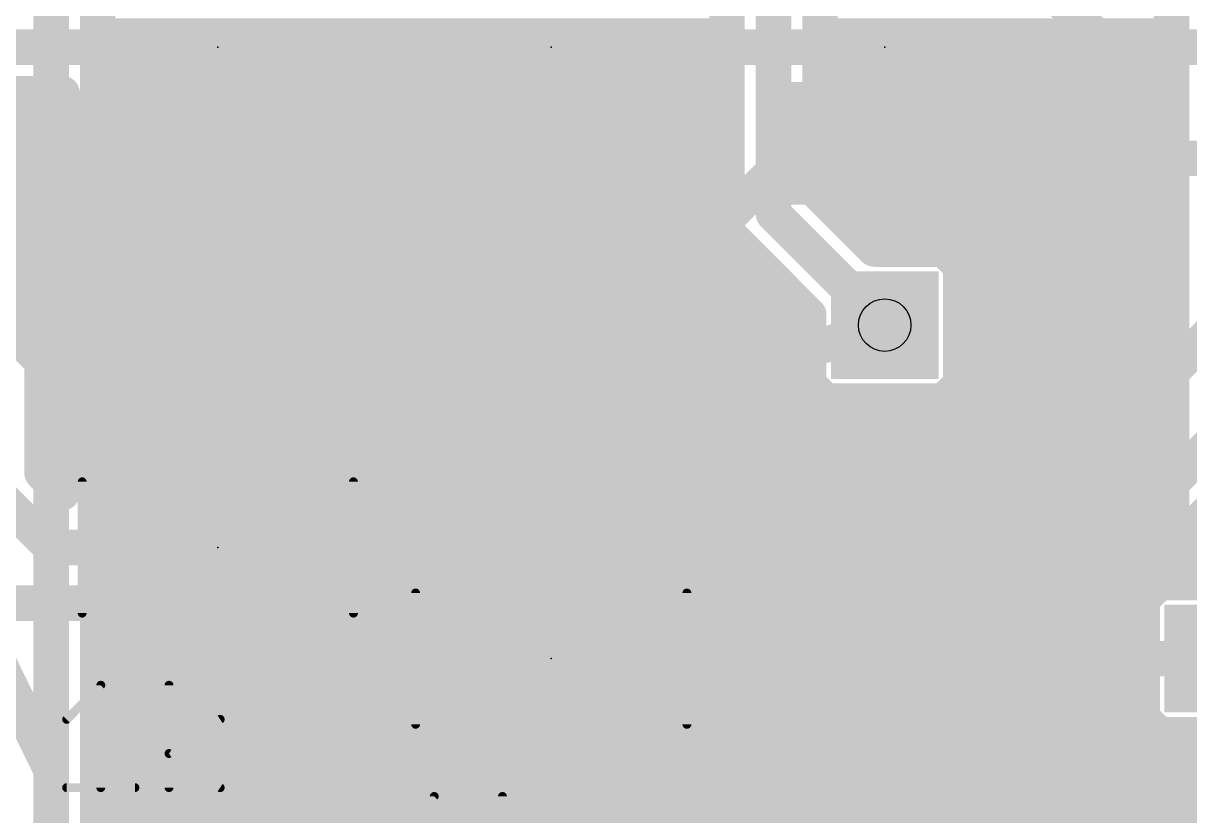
# Model space of a CAD drawing. Extents: x -4.6 to 54.3, y -4.7 to 51.3.
# Drawn here: x 6.03 to 19.36, y 23.61 to 32.66 of the extents above; entities that cross this region are included whole.
import ezdxf

# ---------------------------------------------------------------- set-up
doc = ezdxf.new("R2010")
doc.units = 0
for name, color, linetype in [('1', 22, 'CONTINUOUS'), ('16', 175, 'CONTINUOUS'), ('18', 82, 'CONTINUOUS'), ('21', 253, 'CONTINUOUS'), ('23', 7, 'CONTINUOUS'), ('27', 253, 'CONTINUOUS'), ('30', 253, 'CONTINUOUS'), ('31', 253, 'CONTINUOUS'), ('44', 253, 'CONTINUOUS')]:
    doc.layers.add(name, color=color, linetype=linetype)

# ---------------------------------------------------------------- blocks, each defined once
blk = doc.blocks.new('RECT')
blk.add_solid([(-0.5, -0.5), (0.5, -0.5), (-0.5, 0.5), (0.5, 0.5)])
blk = doc.blocks.new('SQUAREV')
blk.add_solid([(-0.5, -0.5), (0.5, -0.5), (-0.5, 0.5), (0.5, 0.5)])

msp = doc.modelspace()

# ---------------------------------------------------------------- linework, layer by layer
at = {"layer": '1', "const_width": 0.4064}
for points in [[(16.825, 33.975), (18.415, 32.385)], [(5.715, 32.385), (9.525, 32.385)], [(9.205, 32.065), (9.525, 32.385)], [(9.525, 32.385), (11.915, 32.385)], [(11.915, 32.385), (13.015, 31.285)], [(13.015, 31.43), (13.97, 32.385)], [(13.97, 32.385), (15.725, 32.385)], [(15.725, 32.385), (16.825, 31.285)], [(16.825, 32.065), (17.145, 32.385)], [(17.145, 32.385), (18.415, 32.385)], [(18.415, 32.385), (20.805, 32.385)], [(9.205, 31.285), (9.205, 32.065)], [(16.825, 31.285), (16.825, 32.065)], [(5.4949, 31.8536), (6.4768, 31.8536)], [(6.4768, 31.8536), (6.4768, 30.4491)], [(4.3183, 31.6992), (6.4768, 31.6992)], [(13.015, 31.285), (13.015, 31.43)], [(2.1993, 31.2928), (6.4768, 31.2928)], [(7.305, 31.285), (7.055, 31.035)], [(11.115, 31.285), (9.675, 29.845)], [(12.85, 29.21), (14.925, 31.285)], [(7.055, 31.035), (7.055, 27.47)], [(18.415, 29.21), (18.415, 31.115)], [(18.415, 31.115), (19.835, 31.115)], [(1.8014, 30.8864), (6.4768, 30.8864)], [(4.3691, 30.48), (6.4768, 30.48)], [(6.4768, 30.4491), (6.5236, 30.4023)], [(6.5236, 30.4023), (6.5236, 28.1027)], [(4.5032, 30.0736), (6.5236, 30.0736)], [(8.255, 29.845), (7.855, 29.445)], [(9.675, 29.845), (8.255, 29.845)], [(17.78, 27.305), (20.32, 29.845)], [(5.3743, 29.6672), (6.5236, 29.6672)], [(6.2464, 28.7951), (5.6114, 29.4301)], [(7.855, 29.445), (7.855, 27.47)], [(5.7807, 29.2608), (6.5236, 29.2608)], [(8.655, 28.34), (9.525, 29.21)], [(9.525, 29.21), (12.85, 29.21)], [(13.97, 28.575), (15.875, 29.21)], [(17.145, 27.94), (18.415, 29.21)], [(17.945, 26.2), (20.955, 29.21)], [(6.1871, 28.8544), (6.5236, 28.8544)], [(6.2464, 27.5251), (6.2464, 28.7951)], [(18.4279, 25.9314), (21.1751, 28.6786)], [(9.455, 27.87), (10.16, 28.575)], [(10.16, 28.575), (13.97, 28.575)], [(6.2464, 28.448), (6.5236, 28.448)], [(8.655, 27.47), (8.655, 28.34)], [(6.5236, 28.1027), (6.4768, 28.0559)], [(6.4768, 28.0559), (6.4768, 27.2947)], [(6.2464, 28.0416), (6.4768, 28.0416)], [(11.665, 27.54), (12.065, 27.94)], [(12.065, 27.94), (17.145, 27.94)], [(9.455, 27.47), (9.455, 27.87)], [(6.2464, 27.6352), (6.4768, 27.6352)], [(6.4768, 27.2947), (6.2464, 27.5251)], [(11.665, 26.2), (11.665, 27.54)], [(6.35, 26.67), (5.715, 27.305)], [(12.465, 27.07), (12.7, 27.305)], [(12.7, 27.305), (17.78, 27.305)], [(12.465, 26.2), (12.465, 27.07)], [(19.3189, 26.8224), (22.3286, 26.8224)], [(8.255, 26.67), (6.35, 26.67)], [(8.655, 26.27), (8.255, 26.67)], [(18.9125, 26.416), (22.3286, 26.416)], [(8.655, 25.87), (8.655, 26.27)], [(10.865, 26.2), (10.795, 26.13)], [(13.265, 26.2), (17.945, 26.2)], [(19.0091, 26.2682), (18.8168, 26.0759)], [(20.3609, 26.2682), (19.0091, 26.2682)], [(10.795, 26.13), (10.795, 25.4)], [(18.8168, 26.0759), (18.8168, 25.9314)], [(5.715, 26.035), (6.89, 26.035)], [(6.89, 26.035), (7.055, 25.87)], [(18.8168, 25.9314), (18.4279, 25.9314)], [(18.5061, 26.0096), (18.8168, 26.0096)], [(7.055, 25.87), (6.985, 25.165)], [(7.855, 25.87), (7.855, 20.9105)], [(8.655, 25.87), (8.655, 22.46)], [(9.455, 25.87), (10.16, 25.165)], [(10.795, 25.4), (19.685, 25.4)], [(5.7404, 25.3746), (6.35, 24.13)], [(6.985, 25.165), (6.985, 20.5105)], [(10.16, 25.165), (10.16, 22.225)], [(13.8432, 24.7733), (13.8432, 24.8686)], [(13.8432, 24.8686), (18.8168, 24.8686)], [(18.8168, 24.8686), (18.8168, 24.7241)], [(13.8432, 24.7904), (18.8168, 24.7904)], [(16.075, 22.5415), (13.8432, 24.7733)], [(18.8168, 24.7241), (19.0091, 24.5318)], [(10.865, 24.6), (10.795, 24.53)], [(11.665, 24.6), (11.665, 23.26)], [(12.465, 24.6), (12.465, 23.73)], [(13.265, 24.6), (15.875, 21.99)], [(10.795, 24.53), (10.795, 22.86)], [(19.0091, 24.5318), (20.3609, 24.5318)], [(14.2325, 24.384), (20.8566, 24.384)], [(6.35, 24.13), (6.35, 13.335)], [(14.6389, 23.9776), (20.8566, 23.9776)], [(14.8251, 22.1214), (13.1247, 23.8218)], [(13.1247, 23.8218), (13.2917, 23.8218)], [(13.2917, 23.8218), (15.3021, 21.8114)], [(12.465, 23.73), (14.605, 21.59)], [(13.3753, 23.5712), (13.5423, 23.5712)], [(15.0453, 23.5712), (20.8628, 23.5712)]]:
    msp.add_lwpolyline(points, dxfattribs=at)
at = {"layer": '1', "const_width": 0.2032}
for points in [[(9.525, 32.4866, 1), (9.525, 32.2834)], [(9.5968, 32.3132, 1), (9.4532, 32.4568)], [(9.525, 32.2834, 1), (9.525, 32.4866)], [(11.9868, 32.4568, 1), (11.8432, 32.3132)], [(11.915, 32.2834, 1), (11.915, 32.4866)], [(13.97, 32.4866, 1), (13.97, 32.2834)], [(14.0418, 32.3132, 1), (13.8982, 32.4568)], [(15.7968, 32.4568, 1), (15.6532, 32.3132)], [(15.725, 32.2834, 1), (15.725, 32.4866)], [(17.145, 32.4866, 1), (17.145, 32.2834)], [(17.2168, 32.3132, 1), (17.0732, 32.4568)], [(18.415, 32.4866, 1), (18.415, 32.2834)], [(18.3432, 32.3132, 1), (18.4868, 32.4568)], [(18.415, 32.2834, 1), (18.415, 32.4866)], [(9.3066, 32.065, 1), (9.1034, 32.065)], [(16.9266, 32.065, 1), (16.7234, 32.065)], [(9.1332, 32.1368, 1), (9.2768, 31.9932)], [(16.7532, 32.1368, 1), (16.8968, 31.9932)], [(6.5784, 31.8536, 1), (6.3752, 31.8536)], [(6.4768, 31.752, 1), (6.4768, 31.9552)], [(6.4768, 31.5976, 1), (6.4768, 31.8008)], [(13.1166, 31.43, 1), (12.9134, 31.43)], [(12.9432, 31.5018, 1), (13.0868, 31.3582)], [(6.4768, 31.1912, 1), (6.4768, 31.3944)], [(7.3768, 31.2132, 1), (7.2332, 31.3568)], [(11.1868, 31.2132, 1), (11.0432, 31.3568)], [(12.9432, 31.2132, 1), (13.0868, 31.3568)], [(14.9968, 31.2132, 1), (14.8532, 31.3568)], [(16.7532, 31.2132, 1), (16.8968, 31.3568)], [(9.1034, 31.285, 1), (9.3066, 31.285)], [(12.9134, 31.285, 1), (13.1166, 31.285)], [(16.7234, 31.285, 1), (16.9266, 31.285)], [(7.1566, 31.035, 1), (6.9534, 31.035)], [(6.9832, 31.1068, 1), (7.1268, 30.9632)], [(18.5166, 31.115, 1), (18.3134, 31.115)], [(18.415, 31.2166, 1), (18.415, 31.0134)], [(6.4768, 30.7848, 1), (6.4768, 30.988)], [(6.4768, 30.3784, 1), (6.4768, 30.5816)], [(6.5486, 30.5209, 1), (6.405, 30.3772)], [(6.3752, 30.4491, 1), (6.5784, 30.4491)], [(6.6252, 30.4023, 1), (6.422, 30.4023)], [(6.4518, 30.3304, 1), (6.5954, 30.4741)], [(6.5236, 29.972, 1), (6.5236, 30.1752)], [(8.255, 29.9466, 1), (8.255, 29.7434)], [(8.3268, 29.7732, 1), (8.1832, 29.9168)], [(9.6032, 29.9168, 1), (9.7468, 29.7732)], [(9.675, 29.7434, 1), (9.675, 29.9466)], [(6.5236, 29.5656, 1), (6.5236, 29.7688)], [(7.9566, 29.445, 1), (7.7534, 29.445)], [(7.7832, 29.5168, 1), (7.9268, 29.3732)], [(6.5236, 29.1592, 1), (6.5236, 29.3624)], [(9.525, 29.3116, 1), (9.525, 29.1084)], [(9.5968, 29.1382, 1), (9.4532, 29.2818)], [(12.7782, 29.2818, 1), (12.9218, 29.1382)], [(12.85, 29.1084, 1), (12.85, 29.3116)], [(15.9071, 29.1136, 1), (15.8429, 29.3064)], [(18.4868, 29.1382, 1), (18.3432, 29.2818)], [(18.3134, 29.21, 1), (18.5166, 29.21)], [(6.1871, 28.956, 1), (6.1871, 28.7528)], [(6.5236, 28.7528, 1), (6.5236, 28.956)], [(6.348, 28.7951, 1), (6.1448, 28.7951)], [(6.1746, 28.7233, 1), (6.3182, 28.867)], [(10.16, 28.6766, 1), (10.16, 28.4734)], [(10.2318, 28.5032, 1), (10.0882, 28.6468)], [(13.9379, 28.6714, 1), (14.0021, 28.4786)], [(13.97, 28.4734, 1), (13.97, 28.6766)], [(6.2464, 28.5496, 1), (6.2464, 28.3464)], [(6.5236, 28.3464, 1), (6.5236, 28.5496)], [(8.7566, 28.34, 1), (8.5534, 28.34)], [(8.5832, 28.4118, 1), (8.7268, 28.2682)], [(6.5784, 28.0559, 1), (6.3752, 28.0559)], [(6.5954, 28.0309, 1), (6.4518, 28.1746)], [(6.2464, 28.1432, 1), (6.2464, 27.94)], [(6.405, 28.1278, 1), (6.5486, 27.9841)], [(6.422, 28.1027, 1), (6.6252, 28.1027)], [(6.4768, 27.94, 1), (6.4768, 28.1432)], [(12.065, 28.0416, 1), (12.065, 27.8384)], [(12.1368, 27.8682, 1), (11.9932, 28.0118)], [(17.145, 27.8384, 1), (17.145, 28.0416)], [(9.5566, 27.87, 1), (9.3534, 27.87)], [(9.3832, 27.9418, 1), (9.5268, 27.7982)], [(17.0732, 28.0118, 1), (17.2168, 27.8682)], [(6.2464, 27.7368, 1), (6.2464, 27.5336)], [(6.3182, 27.597, 1), (6.1746, 27.4533)], [(6.4768, 27.5336, 1), (6.4768, 27.7368)], [(11.7666, 27.54, 1), (11.5634, 27.54)], [(6.1448, 27.5251, 1), (6.348, 27.5251)], [(11.5932, 27.6118, 1), (11.7368, 27.4682)], [(6.405, 27.2229, 1), (6.5486, 27.3665)], [(6.9534, 27.47, 1), (7.1566, 27.47)], [(7.7534, 27.47, 1), (7.9566, 27.47)], [(8.5534, 27.47, 1), (8.7566, 27.47)], [(9.3534, 27.47, 1), (9.5566, 27.47)], [(12.7, 27.4066, 1), (12.7, 27.2034)], [(12.7718, 27.2332, 1), (12.6282, 27.3768)], [(17.7082, 27.3768, 1), (17.8518, 27.2332)], [(17.78, 27.2034, 1), (17.78, 27.4066)], [(6.3752, 27.2947, 1), (6.5784, 27.2947)], [(12.5666, 27.07, 1), (12.3634, 27.07)], [(12.3932, 27.1418, 1), (12.5368, 26.9982)], [(19.3189, 26.924, 1), (19.3189, 26.7208)], [(6.35, 26.7716, 1), (6.35, 26.5684)], [(6.2782, 26.5982, 1), (6.4218, 26.7418)], [(8.3268, 26.7418, 1), (8.1832, 26.5982)], [(8.255, 26.5684, 1), (8.255, 26.7716)], [(18.9125, 26.5176, 1), (18.9125, 26.3144)], [(8.7566, 26.27, 1), (8.5534, 26.27)], [(8.5832, 26.1982, 1), (8.7268, 26.3418)], [(10.9368, 26.1282, 1), (10.7932, 26.2718)], [(13.265, 26.3016, 1), (13.265, 26.0984)], [(17.945, 26.0984, 1), (17.945, 26.3016)], [(19.0091, 26.3698, 1), (19.0091, 26.1666)], [(19.0809, 26.1964, 1), (18.9372, 26.34)], [(10.8966, 26.13, 1), (10.6934, 26.13)], [(10.7232, 26.2018, 1), (10.8668, 26.0582)], [(11.5634, 26.2, 1), (11.7666, 26.2)], [(12.3634, 26.2, 1), (12.5666, 26.2)], [(17.8732, 26.2718, 1), (18.0168, 26.1282)], [(18.9184, 26.0759, 1), (18.7152, 26.0759)], [(6.9618, 26.1068, 1), (6.8182, 25.9632)], [(6.89, 25.9334, 1), (6.89, 26.1366)], [(18.4279, 26.033, 1), (18.4279, 25.8298)], [(18.5061, 26.1112, 1), (18.5061, 25.908)], [(18.745, 26.1478, 1), (18.8886, 26.0041)], [(18.8168, 25.908, 1), (18.8168, 26.1112)], [(18.8168, 25.8298, 1), (18.8168, 26.033)], [(7.1561, 25.86, 1), (6.9539, 25.88)], [(6.9832, 25.7982, 1), (7.1268, 25.9418)], [(7.9566, 25.87, 1), (7.7534, 25.87)], [(8.7566, 25.87, 1), (8.5534, 25.87)], [(9.5268, 25.9418, 1), (9.3832, 25.7982)], [(18.3561, 26.0032, 1), (18.4997, 25.8596)], [(18.7152, 25.9314, 1), (18.9184, 25.9314)], [(8.5534, 25.87, 1), (8.7566, 25.87)], [(10.795, 25.5016, 1), (10.795, 25.2984)], [(10.6934, 25.4, 1), (10.8966, 25.4)], [(7.0866, 25.165, 1), (6.8834, 25.165)], [(10.2616, 25.165, 1), (10.0584, 25.165)], [(10.0882, 25.0932, 1), (10.2318, 25.2368)], [(6.8839, 25.175, 1), (7.0861, 25.155)], [(13.9448, 24.8686, 1), (13.7416, 24.8686)], [(13.8432, 24.9702, 1), (13.8432, 24.767)], [(18.9184, 24.8686, 1), (18.7152, 24.8686)], [(18.8168, 24.767, 1), (18.8168, 24.9702)], [(13.8432, 24.892, 1), (13.8432, 24.6888)], [(13.915, 24.8452, 1), (13.7714, 24.7015)], [(18.8886, 24.7959, 1), (18.745, 24.6522)], [(18.8168, 24.6888, 1), (18.8168, 24.892)], [(10.9368, 24.5282, 1), (10.7932, 24.6718)], [(11.7666, 24.6, 1), (11.5634, 24.6)], [(12.5666, 24.6, 1), (12.3634, 24.6)], [(13.3368, 24.6718, 1), (13.1932, 24.5282)], [(13.7416, 24.7733, 1), (13.9448, 24.7733)], [(18.7152, 24.7241, 1), (18.9184, 24.7241)], [(10.8966, 24.53, 1), (10.6934, 24.53)], [(10.7232, 24.6018, 1), (10.8668, 24.4582)], [(19.0091, 24.6334, 1), (19.0091, 24.4302)], [(18.9372, 24.46, 1), (19.0809, 24.6036)], [(14.2325, 24.4856, 1), (14.2325, 24.2824)], [(6.4516, 24.13, 1), (6.2484, 24.13)], [(6.2588, 24.0853, 1), (6.4412, 24.1747)], [(14.6389, 24.0792, 1), (14.6389, 23.876)], [(13.1247, 23.9234, 1), (13.1247, 23.7202)], [(13.1965, 23.8936, 1), (13.0529, 23.75)], [(13.3635, 23.8936, 1), (13.2198, 23.75)], [(13.2917, 23.7202, 1), (13.2917, 23.9234)], [(12.5368, 23.8018, 1), (12.3932, 23.6582)], [(12.3634, 23.73, 1), (12.5666, 23.73)], [(13.3753, 23.6728, 1), (13.3753, 23.4696)], [(13.5423, 23.4696, 1), (13.5423, 23.6728)], [(15.0453, 23.6728, 1), (15.0453, 23.4696)]]:
    msp.add_lwpolyline(points, format="xyb", dxfattribs=at)
at = {"layer": '16', "const_width": 0.4064}
for points in [[(6.35, 36.195), (6.35, 18.415)], [(14.605, 30.48), (14.605, 35.56)], [(6.8814, 18.6351), (6.8814, 35.3268)], [(14.0736, 34.6918), (14.0736, 30.2599)], [(15.1364, 30.7001), (15.1364, 34.6918)], [(19.1536, 34.6918), (19.1536, 26.2682)], [(6.8814, 32.512), (14.0736, 32.512)], [(15.1364, 32.512), (19.1536, 32.512)], [(6.8814, 32.1056), (14.0736, 32.1056)], [(15.1364, 32.1056), (19.1536, 32.1056)], [(6.8814, 31.6992), (14.0736, 31.6992)], [(15.1364, 31.6992), (19.1536, 31.6992)], [(6.8814, 31.2928), (14.0736, 31.2928)], [(15.1364, 31.2928), (19.1536, 31.2928)], [(6.8814, 30.8864), (14.0736, 30.8864)], [(15.1364, 30.8864), (19.1536, 30.8864)], [(15.7583, 30.0782), (15.1364, 30.7001)], [(6.8814, 30.48), (14.0736, 30.48)], [(15.875, 29.21), (14.605, 30.48)], [(15.3565, 30.48), (19.1536, 30.48)], [(14.0736, 30.2599), (14.3849, 29.9486)], [(6.8814, 30.0736), (14.2599, 30.0736)], [(16.5509, 30.0782), (15.7583, 30.0782)], [(16.7432, 29.8859), (16.5509, 30.0782)], [(16.5555, 30.0736), (19.1536, 30.0736)], [(14.3849, 29.9486), (15.0068, 29.3267)], [(16.7432, 28.5341), (16.7432, 29.8859)], [(6.8814, 29.6672), (14.6663, 29.6672)], [(16.7432, 29.6672), (19.1536, 29.6672)], [(6.8814, 29.2608), (15.0068, 29.2608)], [(15.0068, 29.3267), (15.0068, 28.5341)], [(16.7432, 29.2608), (19.1536, 29.2608)], [(6.8814, 28.8544), (15.0068, 28.8544)], [(16.7432, 28.8544), (19.1536, 28.8544)], [(15.0068, 28.5341), (15.1991, 28.3418)], [(16.5509, 28.3418), (16.7432, 28.5341)], [(6.8814, 28.448), (15.0929, 28.448)], [(15.1991, 28.3418), (16.5509, 28.3418)], [(16.6571, 28.448), (19.1536, 28.448)], [(6.8814, 28.0416), (19.1536, 28.0416)], [(6.8814, 27.6352), (19.1536, 27.6352)], [(6.8814, 27.2288), (19.1536, 27.2288)], [(6.8814, 26.8224), (19.1536, 26.8224)], [(6.8814, 26.416), (19.1536, 26.416)], [(19.0091, 26.2682), (18.8168, 26.0759)], [(19.1536, 26.2682), (19.0091, 26.2682)], [(18.8168, 26.0759), (18.8168, 24.7241)], [(6.8814, 26.0096), (18.8168, 26.0096)], [(6.8814, 25.6032), (18.8168, 25.6032)], [(6.8814, 25.1968), (18.8168, 25.1968)], [(6.8814, 24.7904), (18.8168, 24.7904)], [(18.8168, 24.7241), (19.0091, 24.5318)], [(19.0091, 24.5318), (20.3609, 24.5318)], [(6.8814, 24.384), (32.7868, 24.384)], [(6.8814, 23.9776), (32.8983, 23.9776)], [(6.8814, 23.5712), (36.2986, 23.5712)]]:
    msp.add_lwpolyline(points, dxfattribs=at)
at = {"layer": '16', "const_width": 0.2032}
for points in [[(6.8814, 32.6136, 1), (6.8814, 32.4104)], [(14.0736, 32.4104, 1), (14.0736, 32.6136)], [(15.1364, 32.6136, 1), (15.1364, 32.4104)], [(19.1536, 32.4104, 1), (19.1536, 32.6136)], [(6.8814, 32.2072, 1), (6.8814, 32.004)], [(14.0736, 32.004, 1), (14.0736, 32.2072)], [(15.1364, 32.2072, 1), (15.1364, 32.004)], [(19.1536, 32.004, 1), (19.1536, 32.2072)], [(6.8814, 31.8008, 1), (6.8814, 31.5976)], [(14.0736, 31.5976, 1), (14.0736, 31.8008)], [(15.1364, 31.8008, 1), (15.1364, 31.5976)], [(19.1536, 31.5976, 1), (19.1536, 31.8008)], [(6.8814, 31.3944, 1), (6.8814, 31.1912)], [(14.0736, 31.1912, 1), (14.0736, 31.3944)], [(15.1364, 31.3944, 1), (15.1364, 31.1912)], [(19.1536, 31.1912, 1), (19.1536, 31.3944)], [(6.8814, 30.988, 1), (6.8814, 30.7848)], [(14.0736, 30.7848, 1), (14.0736, 30.988)], [(15.1364, 30.988, 1), (15.1364, 30.7848)], [(19.1536, 30.7848, 1), (19.1536, 30.988)], [(15.2082, 30.772, 1), (15.0646, 30.6283)], [(15.0348, 30.7001, 1), (15.238, 30.7001)], [(6.8814, 30.5816, 1), (6.8814, 30.3784)], [(14.0736, 30.3784, 1), (14.0736, 30.5816)], [(14.6768, 30.5518, 1), (14.5332, 30.4082)], [(15.3565, 30.5816, 1), (15.3565, 30.3784)], [(19.1536, 30.3784, 1), (19.1536, 30.5816)], [(14.5034, 30.48, 1), (14.7066, 30.48)], [(14.1454, 30.3317, 1), (14.0018, 30.188)], [(6.8814, 30.1752, 1), (6.8814, 29.972)], [(13.972, 30.2599, 1), (14.1752, 30.2599)], [(14.2599, 29.972, 1), (14.2599, 30.1752)], [(15.7583, 30.1798, 1), (15.7583, 29.9766)], [(16.6228, 30.15, 1), (16.4791, 30.0064)], [(16.5555, 30.1752, 1), (16.5555, 29.972)], [(16.5509, 29.9766, 1), (16.5509, 30.1798)], [(19.1536, 29.972, 1), (19.1536, 30.1752)], [(14.4567, 30.0204, 1), (14.313, 29.8768)], [(14.313, 29.8768, 1), (14.4567, 30.0204)], [(15.6865, 30.0064, 1), (15.8302, 30.15)], [(16.8448, 29.8859, 1), (16.6416, 29.8859)], [(16.6714, 29.8141, 1), (16.815, 29.9578)], [(6.8814, 29.7688, 1), (6.8814, 29.5656)], [(14.6663, 29.5656, 1), (14.6663, 29.7688)], [(16.7432, 29.7688, 1), (16.7432, 29.5656)], [(19.1536, 29.5656, 1), (19.1536, 29.7688)], [(6.8814, 29.3624, 1), (6.8814, 29.1592)], [(15.1084, 29.3267, 1), (14.9052, 29.3267)], [(14.935, 29.2548, 1), (15.0786, 29.3985)], [(15.0068, 29.1592, 1), (15.0068, 29.3624)], [(16.7432, 29.3624, 1), (16.7432, 29.1592)], [(19.1536, 29.1592, 1), (19.1536, 29.3624)], [(15.8032, 29.1382, 1), (15.9468, 29.2818)], [(6.8814, 28.956, 1), (6.8814, 28.7528)], [(15.0068, 28.7528, 1), (15.0068, 28.956)], [(16.7432, 28.956, 1), (16.7432, 28.7528)], [(19.1536, 28.7528, 1), (19.1536, 28.956)], [(15.0786, 28.6059, 1), (14.935, 28.4622)], [(16.815, 28.4622, 1), (16.6714, 28.6059)], [(6.8814, 28.5496, 1), (6.8814, 28.3464)], [(14.9052, 28.5341, 1), (15.1084, 28.5341)], [(15.0929, 28.3464, 1), (15.0929, 28.5496)], [(15.1991, 28.4434, 1), (15.1991, 28.2402)], [(16.5509, 28.2402, 1), (16.5509, 28.4434)], [(16.6571, 28.5496, 1), (16.6571, 28.3464)], [(16.6416, 28.5341, 1), (16.8448, 28.5341)], [(19.1536, 28.3464, 1), (19.1536, 28.5496)], [(15.1272, 28.27, 1), (15.2709, 28.4136)], [(16.4791, 28.4136, 1), (16.6228, 28.27)], [(6.8814, 28.1432, 1), (6.8814, 27.94)], [(19.1536, 27.94, 1), (19.1536, 28.1432)], [(6.8814, 27.7368, 1), (6.8814, 27.5336)], [(19.1536, 27.5336, 1), (19.1536, 27.7368)], [(6.8814, 27.3304, 1), (6.8814, 27.1272)], [(19.1536, 27.1272, 1), (19.1536, 27.3304)], [(6.8814, 26.924, 1), (6.8814, 26.7208)], [(19.1536, 26.7208, 1), (19.1536, 26.924)], [(6.8814, 26.5176, 1), (6.8814, 26.3144)], [(19.1536, 26.3144, 1), (19.1536, 26.5176)], [(19.0091, 26.3698, 1), (19.0091, 26.1666)], [(19.0809, 26.1964, 1), (18.9372, 26.34)], [(19.1536, 26.1666, 1), (19.1536, 26.3698)], [(18.9184, 26.0759, 1), (18.7152, 26.0759)], [(19.052, 26.2682, 1), (19.2552, 26.2682)], [(6.8814, 26.1112, 1), (6.8814, 25.908)], [(18.745, 26.1478, 1), (18.8886, 26.0041)], [(18.8168, 25.908, 1), (18.8168, 26.1112)], [(6.8814, 25.7048, 1), (6.8814, 25.5016)], [(18.8168, 25.5016, 1), (18.8168, 25.7048)], [(6.8814, 25.2984, 1), (6.8814, 25.0952)], [(18.8168, 25.0952, 1), (18.8168, 25.2984)], [(6.8814, 24.892, 1), (6.8814, 24.6888)], [(18.8886, 24.7959, 1), (18.745, 24.6522)], [(18.8168, 24.6888, 1), (18.8168, 24.892)], [(18.7152, 24.7241, 1), (18.9184, 24.7241)], [(19.0091, 24.6334, 1), (19.0091, 24.4302)], [(18.9372, 24.46, 1), (19.0809, 24.6036)], [(6.8814, 24.4856, 1), (6.8814, 24.2824)], [(6.8814, 24.0792, 1), (6.8814, 23.876)], [(6.8814, 23.6728, 1), (6.8814, 23.4696)]]:
    msp.add_lwpolyline(points, format="xyb", dxfattribs=at)
at = {"layer": '21', "const_width": 0.1016}
for points in [[(6.705, 25.92), (6.705, 27.42)], [(9.805, 27.42), (9.805, 25.92)], [(10.515, 24.65), (10.515, 26.15)], [(13.615, 26.15), (13.615, 24.65)]]:
    msp.add_lwpolyline(points, dxfattribs=at)
at = {"layer": '21', "const_width": 0.0508}
for points in [[(6.7304, 27.42, 1), (6.6796, 27.42)], [(9.8304, 27.42, 1), (9.7796, 27.42)], [(10.5404, 26.15, 1), (10.4896, 26.15)], [(13.6404, 26.15, 1), (13.5896, 26.15)], [(6.6796, 25.92, 1), (6.7304, 25.92)], [(9.7796, 25.92, 1), (9.8304, 25.92)], [(10.4896, 24.65, 1), (10.5404, 24.65)], [(13.5896, 24.65, 1), (13.6404, 24.65)]]:
    msp.add_lwpolyline(points, format="xyb", dxfattribs=at)
at = {"layer": '23'}
for p in [(8.255, 32.385), (12.065, 32.385), (15.875, 32.385), (8.255, 26.67), (12.065, 25.4)]:
    msp.add_point(p, dxfattribs=at)
at = {"layer": '27', "const_width": 0.1016}
for points in [[(6.5278, 24.7064), (6.9176, 25.0962)], [(6.9176, 25.0962), (6.9176, 23.9268)], [(7.6972, 23.9268), (7.6972, 25.0962)], [(7.6972, 24.3166), (8.2819, 24.7064)], [(8.2819, 23.9268), (7.6972, 24.3166)], [(6.5278, 23.9268), (7.3074, 23.9268)], [(10.3378, 23.4364), (10.7276, 23.8262)], [(10.7276, 23.8262), (10.7276, 22.6568)], [(11.5072, 22.6568), (11.5072, 23.8262)]]:
    msp.add_lwpolyline(points, dxfattribs=at)
at = {"layer": '27', "const_width": 0.0508}
for points in [[(6.943, 25.0962, 1), (6.8922, 25.0962)], [(6.9356, 25.0782, 1), (6.8996, 25.1142)], [(7.7226, 25.0962, 1), (7.6718, 25.0962)], [(6.5098, 24.7244, 1), (6.5458, 24.6884)], [(8.296, 24.6853, 1), (8.2678, 24.7275)], [(7.7113, 24.3377, 1), (7.6831, 24.2955)], [(7.6831, 24.3377, 1), (7.7113, 24.2955)], [(6.5278, 23.9522, 1), (6.5278, 23.9014)], [(6.8922, 23.9268, 1), (6.943, 23.9268)], [(7.3074, 23.9014, 1), (7.3074, 23.9522)], [(7.6718, 23.9268, 1), (7.7226, 23.9268)], [(8.2678, 23.9057, 1), (8.296, 23.9479)], [(10.753, 23.8262, 1), (10.7022, 23.8262)], [(10.7456, 23.8082, 1), (10.7096, 23.8442)], [(11.5326, 23.8262, 1), (11.4818, 23.8262)]]:
    msp.add_lwpolyline(points, format="xyb", dxfattribs=at)
at = {"layer": '44'}
msp.add_circle((15.875, 29.21), 0.3, dxfattribs=at)

# ---------------------------------------------------------------- block references
at = {"layer": '1', "yscale": 1.4}
for p in [(7.305, 31.285), (9.205, 31.285), (11.115, 31.285), (13.015, 31.285), (14.925, 31.285), (16.825, 31.285)]:
    msp.add_blockref('RECT', p, dxfattribs=at)
at = {"layer": '1', "xscale": 0.5, "yscale": 0.9}
for p in [(7.055, 27.47), (7.855, 27.47), (8.655, 27.47), (9.455, 27.47), (10.865, 26.2), (11.665, 26.2), (12.465, 26.2), (13.265, 26.2), (7.055, 25.87), (7.855, 25.87), (8.655, 25.87), (9.455, 25.87), (10.865, 24.6), (11.665, 24.6), (12.465, 24.6), (13.265, 24.6)]:
    msp.add_blockref('RECT', p, dxfattribs=at)
at = {"layer": '18', "xscale": 1.08, "yscale": 1.08}
for p in [(15.875, 29.21), (15.875, 29.21), (19.685, 25.4), (19.685, 25.4)]:
    msp.add_blockref('SQUAREV', p, dxfattribs=at)
at = {"layer": '30', "xscale": 1.23, "yscale": 1.23}
for p in [(15.875, 29.21), (19.685, 25.4)]:
    msp.add_blockref('SQUAREV', p, dxfattribs=at)
at = {"layer": '31', "yscale": 1.4}
for p in [(7.305, 31.285), (9.205, 31.285), (11.115, 31.285), (13.015, 31.285), (14.925, 31.285), (16.825, 31.285)]:
    msp.add_blockref('RECT', p, dxfattribs=at)
at = {"layer": '31', "xscale": 0.5, "yscale": 0.9}
for p in [(7.055, 27.47), (7.855, 27.47), (8.655, 27.47), (9.455, 27.47), (10.865, 26.2), (11.665, 26.2), (12.465, 26.2), (13.265, 26.2), (7.055, 25.87), (7.855, 25.87), (8.655, 25.87), (9.455, 25.87), (10.865, 24.6), (11.665, 24.6), (12.465, 24.6), (13.265, 24.6)]:
    msp.add_blockref('RECT', p, dxfattribs=at)

doc.saveas('drawing.dxf')
